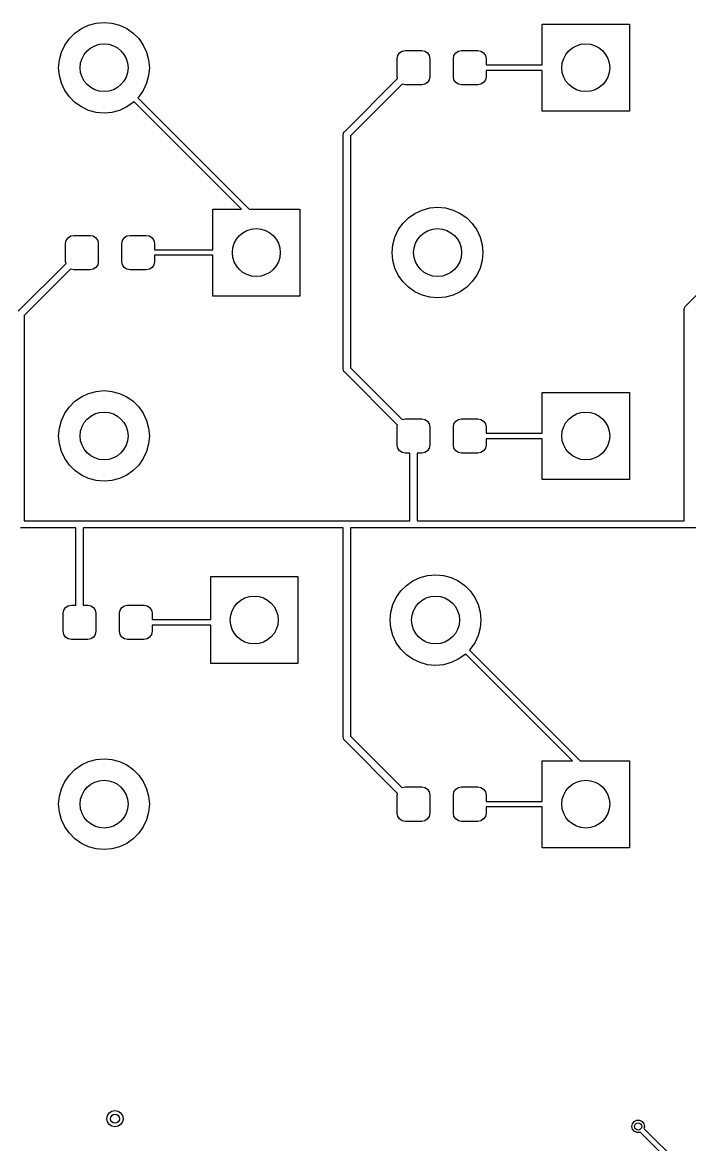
# Model space of a CAD drawing. Extents: x 0.05 to 3.89, y 0.04 to 4.21.
# Drawn here: x 1.939 to 2.663, y 2.807 to 4.026 of the extents above; entities that cross this region are included whole.
import ezdxf

# ---------------------------------------------------------------- set-up
doc = ezdxf.new("R2010")
doc.units = 0
doc.header["$MEASUREMENT"] = 0
doc.layers.add('BLACK', color=7, linetype='CONTINUOUS')

msp = doc.modelspace()

# ---------------------------------------------------------------- linework, layer by layer
at = {"layer": 'BLACK', "linetype": 'CONTINUOUS'}
for p, q in [((2.0107, 4.0226), (2.019, 4.0248)), ((2.019, 4.0248), (2.0276, 4.0256)), ((2.0276, 4.0256), (2.0361, 4.0248)), ((2.0361, 4.0248), (2.0444, 4.0226)), ((2.5035, 3.9794), (2.5035, 4.0236)), ((2.5035, 4.0236), (2.598, 4.0236)), ((2.598, 4.0236), (2.598, 3.9291)), ((1.9899, 4.008), (1.9959, 4.0141)), ((1.9959, 4.0141), (2.003, 4.019)), ((2.003, 4.019), (2.0107, 4.0226)), ((2.0444, 4.0226), (2.0522, 4.019)), ((2.0522, 4.019), (2.0592, 4.0141)), ((2.0592, 4.0141), (2.0653, 4.008)), ((1.9813, 3.9932), (1.9849, 4.001)), ((1.9849, 4.001), (1.9899, 4.008)), ((2.0653, 4.008), (2.0702, 4.001)), ((2.0702, 4.001), (2.0738, 3.9932)), ((1.9791, 3.9849), (1.9813, 3.9932)), ((2.0738, 3.9932), (2.076, 3.9849)), ((2.3459, 3.9862), (2.3466, 3.9896)), ((2.3459, 3.9665), (2.3459, 3.9862)), ((2.3466, 3.9896), (2.3485, 3.9925)), ((2.3485, 3.9925), (2.3514, 3.9944)), ((2.3514, 3.9944), (2.3548, 3.9951)), ((2.3548, 3.9951), (2.3725, 3.9951)), ((2.3725, 3.9951), (2.3759, 3.9944)), ((2.3759, 3.9944), (2.3787, 3.9925)), ((2.3787, 3.9925), (2.3807, 3.9896)), ((2.3807, 3.9896), (2.3813, 3.9862)), ((2.3813, 3.9862), (2.3813, 3.9665)), ((2.4069, 3.9862), (2.4076, 3.9896)), ((2.4069, 3.9665), (2.4069, 3.9862)), ((2.4076, 3.9896), (2.4095, 3.9925)), ((2.4095, 3.9925), (2.4124, 3.9944)), ((2.4124, 3.9944), (2.4158, 3.9951)), ((2.4158, 3.9951), (2.4335, 3.9951)), ((2.4335, 3.9951), (2.4369, 3.9944)), ((2.4369, 3.9944), (2.4398, 3.9925)), ((2.4398, 3.9925), (2.4417, 3.9896)), ((2.4417, 3.9896), (2.4424, 3.9862)), ((2.4424, 3.9862), (2.4424, 3.9794)), ((1.9783, 3.9764), (1.9791, 3.9849)), ((1.9791, 3.9678), (1.9783, 3.9764)), ((2.076, 3.9849), (2.0768, 3.9764)), ((2.0768, 3.9764), (2.076, 3.9678)), ((2.4424, 3.9794), (2.5035, 3.9794)), ((1.9813, 3.9595), (1.9791, 3.9678)), ((2.076, 3.9678), (2.0738, 3.9595)), ((2.2886, 3.9069), (2.3463, 3.9646)), ((2.3463, 3.9646), (2.3459, 3.9665)), ((2.3807, 3.9631), (2.3787, 3.9603)), ((2.3813, 3.9665), (2.3807, 3.9631)), ((2.4076, 3.9631), (2.4069, 3.9665)), ((2.4095, 3.9603), (2.4076, 3.9631)), ((2.4417, 3.9631), (2.4398, 3.9603)), ((2.4424, 3.9665), (2.4417, 3.9631)), ((2.5035, 3.9734), (2.4424, 3.9734)), ((2.4424, 3.9734), (2.4424, 3.9665)), ((2.5035, 3.9291), (2.5035, 3.9734)), ((1.9849, 3.9518), (1.9813, 3.9595)), ((1.9899, 3.9447), (1.9849, 3.9518)), ((2.0702, 3.9518), (2.0653, 3.9447)), ((2.0738, 3.9595), (2.0702, 3.9518)), ((2.3512, 3.9584), (2.2953, 3.9025)), ((2.3514, 3.9584), (2.3512, 3.9584)), ((2.3548, 3.9577), (2.3514, 3.9584)), ((2.3725, 3.9577), (2.3548, 3.9577)), ((2.3759, 3.9584), (2.3725, 3.9577)), ((2.3787, 3.9603), (2.3759, 3.9584)), ((2.4124, 3.9584), (2.4095, 3.9603)), ((2.4158, 3.9577), (2.4124, 3.9584)), ((2.4335, 3.9577), (2.4158, 3.9577)), ((2.4369, 3.9584), (2.4335, 3.9577)), ((2.4398, 3.9603), (2.4369, 3.9584)), ((1.9959, 3.9387), (1.9899, 3.9447)), ((2.003, 3.9338), (1.9959, 3.9387)), ((2.0592, 3.9387), (2.0522, 3.9338)), ((2.0601, 3.9396), (2.0592, 3.9387)), ((2.1769, 3.8228), (2.0601, 3.9396)), ((2.0653, 3.9447), (2.0643, 3.9438)), ((2.0643, 3.9438), (2.1853, 3.8228)), ((2.0107, 3.9301), (2.003, 3.9338)), ((2.019, 3.9279), (2.0107, 3.9301)), ((2.0276, 3.9272), (2.019, 3.9279)), ((2.0361, 3.9279), (2.0276, 3.9272)), ((2.0444, 3.9301), (2.0361, 3.9279)), ((2.0522, 3.9338), (2.0444, 3.9301)), ((2.598, 3.9291), (2.5035, 3.9291)), ((2.2874, 3.9041), (2.2875, 3.9049)), ((2.2874, 3.6487), (2.2874, 3.9041)), ((2.2875, 3.9049), (2.2881, 3.9063)), ((2.2881, 3.9063), (2.2886, 3.9069)), ((2.2953, 3.9025), (2.2953, 3.6503)), ((2.1457, 3.7786), (2.1457, 3.8228)), ((2.1457, 3.8228), (2.1769, 3.8228)), ((2.1853, 3.8228), (2.2402, 3.8228)), ((2.2402, 3.8228), (2.2402, 3.7283)), ((2.3581, 3.8133), (2.3652, 3.8182)), ((2.3652, 3.8182), (2.3729, 3.8218)), ((2.3729, 3.8218), (2.3812, 3.8241)), ((2.3812, 3.8241), (2.3898, 3.8248)), ((2.3898, 3.8248), (2.3983, 3.8241)), ((2.3983, 3.8241), (2.4066, 3.8218)), ((2.4066, 3.8218), (2.4144, 3.8182)), ((2.4144, 3.8182), (2.4214, 3.8133)), ((2.3471, 3.8002), (2.3521, 3.8072)), ((2.3521, 3.8072), (2.3581, 3.8133)), ((2.4214, 3.8133), (2.4275, 3.8072)), ((2.4275, 3.8072), (2.4324, 3.8002)), ((1.9866, 3.7888), (1.9885, 3.7917)), ((1.9885, 3.7917), (1.9914, 3.7936)), ((1.9914, 3.7936), (1.9948, 3.7943)), ((1.9948, 3.7943), (2.0125, 3.7943)), ((2.0125, 3.7943), (2.0159, 3.7936)), ((2.0159, 3.7936), (2.0187, 3.7917)), ((2.0187, 3.7917), (2.0207, 3.7888)), ((2.0476, 3.7888), (2.0495, 3.7917)), ((2.0495, 3.7917), (2.0524, 3.7936)), ((2.0524, 3.7936), (2.0558, 3.7943)), ((2.0558, 3.7943), (2.0735, 3.7943)), ((2.0735, 3.7943), (2.0769, 3.7936)), ((2.0769, 3.7936), (2.0798, 3.7917)), ((2.0798, 3.7917), (2.0817, 3.7888)), ((2.3413, 3.7841), (2.3435, 3.7924)), ((2.3435, 3.7924), (2.3471, 3.8002)), ((2.4324, 3.8002), (2.436, 3.7924)), ((2.436, 3.7924), (2.4382, 3.7841)), ((1.9859, 3.7854), (1.9866, 3.7888)), ((1.9859, 3.7657), (1.9859, 3.7854)), ((2.0207, 3.7888), (2.0213, 3.7854)), ((2.0213, 3.7854), (2.0213, 3.7657)), ((2.0469, 3.7854), (2.0476, 3.7888)), ((2.0469, 3.7657), (2.0469, 3.7854)), ((2.0817, 3.7888), (2.0824, 3.7854)), ((2.0824, 3.7854), (2.0824, 3.7786)), ((2.3406, 3.7756), (2.3413, 3.7841)), ((2.4382, 3.7841), (2.439, 3.7756)), ((2.0824, 3.7786), (2.1457, 3.7786)), ((2.1457, 3.7726), (2.0824, 3.7726)), ((2.0824, 3.7726), (2.0824, 3.7657)), ((2.1457, 3.7283), (2.1457, 3.7726)), ((2.3413, 3.767), (2.3406, 3.7756)), ((2.3435, 3.7588), (2.3413, 3.767)), ((2.4382, 3.767), (2.436, 3.7588)), ((2.439, 3.7756), (2.4382, 3.767)), ((1.9342, 3.7118), (1.9863, 3.7638)), ((1.9912, 3.7576), (1.9409, 3.7073)), ((1.9863, 3.7638), (1.9859, 3.7657)), ((1.9914, 3.7576), (1.9912, 3.7576)), ((1.9948, 3.7569), (1.9914, 3.7576)), ((2.0125, 3.7569), (1.9948, 3.7569)), ((2.0159, 3.7576), (2.0125, 3.7569)), ((2.0187, 3.7595), (2.0159, 3.7576)), ((2.0207, 3.7624), (2.0187, 3.7595)), ((2.0213, 3.7657), (2.0207, 3.7624)), ((2.0476, 3.7624), (2.0469, 3.7657)), ((2.0495, 3.7595), (2.0476, 3.7624)), ((2.0524, 3.7576), (2.0495, 3.7595)), ((2.0558, 3.7569), (2.0524, 3.7576)), ((2.0735, 3.7569), (2.0558, 3.7569)), ((2.0769, 3.7576), (2.0735, 3.7569)), ((2.0798, 3.7595), (2.0769, 3.7576)), ((2.0817, 3.7624), (2.0798, 3.7595)), ((2.0824, 3.7657), (2.0817, 3.7624)), ((2.3471, 3.751), (2.3435, 3.7588)), ((2.436, 3.7588), (2.4324, 3.751)), ((2.6586, 3.717), (2.7063, 3.7646)), ((2.3521, 3.744), (2.3471, 3.751)), ((2.3581, 3.7379), (2.3521, 3.744)), ((2.4275, 3.744), (2.4214, 3.7379)), ((2.4324, 3.751), (2.4275, 3.744)), ((2.3652, 3.733), (2.3581, 3.7379)), ((2.3729, 3.7293), (2.3652, 3.733)), ((2.4144, 3.733), (2.4066, 3.7293)), ((2.4214, 3.7379), (2.4144, 3.733)), ((2.2402, 3.7283), (2.1457, 3.7283)), ((2.3812, 3.7271), (2.3729, 3.7293)), ((2.3898, 3.7264), (2.3812, 3.7271)), ((2.3983, 3.7271), (2.3898, 3.7264)), ((2.4066, 3.7293), (2.3983, 3.7271)), ((1.9409, 3.7073), (1.9409, 3.4843)), ((2.6575, 3.7142), (2.6576, 3.7149)), ((2.6575, 3.4843), (2.6575, 3.7142)), ((2.6576, 3.7149), (2.6581, 3.7164)), ((2.6581, 3.7164), (2.6586, 3.717)), ((2.2875, 3.6479), (2.2874, 3.6487)), ((2.2881, 3.6465), (2.2875, 3.6479)), ((2.2886, 3.6459), (2.2881, 3.6465)), ((2.3463, 3.5881), (2.2886, 3.6459)), ((2.2953, 3.6503), (2.3512, 3.5943)), ((2.003, 3.619), (2.0107, 3.6226)), ((2.0107, 3.6226), (2.019, 3.6248)), ((2.019, 3.6248), (2.0276, 3.6256)), ((2.0276, 3.6256), (2.0361, 3.6248)), ((2.0361, 3.6248), (2.0444, 3.6226)), ((2.0444, 3.6226), (2.0522, 3.619)), ((2.5035, 3.5794), (2.5035, 3.6236)), ((2.5035, 3.6236), (2.598, 3.6236)), ((2.598, 3.6236), (2.598, 3.5291)), ((1.9899, 3.608), (1.9959, 3.6141)), ((1.9959, 3.6141), (2.003, 3.619)), ((2.0522, 3.619), (2.0592, 3.6141)), ((2.0592, 3.6141), (2.0653, 3.608)), ((1.9813, 3.5932), (1.9849, 3.601)), ((1.9849, 3.601), (1.9899, 3.608)), ((2.0653, 3.608), (2.0702, 3.601)), ((2.0702, 3.601), (2.0738, 3.5932)), ((1.9783, 3.5764), (1.9791, 3.5849)), ((1.9791, 3.5849), (1.9813, 3.5932)), ((2.0738, 3.5932), (2.076, 3.5849)), ((2.076, 3.5849), (2.0768, 3.5764)), ((2.3459, 3.5862), (2.3463, 3.5881)), ((2.3459, 3.5665), (2.3459, 3.5862)), ((2.3512, 3.5943), (2.3514, 3.5944)), ((2.3514, 3.5944), (2.3548, 3.5951)), ((2.3548, 3.5951), (2.3725, 3.5951)), ((2.3725, 3.5951), (2.3759, 3.5944)), ((2.3759, 3.5944), (2.3787, 3.5925)), ((2.3787, 3.5925), (2.3807, 3.5896)), ((2.3807, 3.5896), (2.3813, 3.5862)), ((2.3813, 3.5862), (2.3813, 3.5665)), ((2.4069, 3.5862), (2.4076, 3.5896)), ((2.4069, 3.5665), (2.4069, 3.5862)), ((2.4076, 3.5896), (2.4095, 3.5925)), ((2.4095, 3.5925), (2.4124, 3.5944)), ((2.4124, 3.5944), (2.4158, 3.5951)), ((2.4158, 3.5951), (2.4335, 3.5951)), ((2.4335, 3.5951), (2.4369, 3.5944)), ((2.4369, 3.5944), (2.4398, 3.5925)), ((2.4398, 3.5925), (2.4417, 3.5896)), ((2.4417, 3.5896), (2.4424, 3.5862)), ((2.4424, 3.5862), (2.4424, 3.5794)), ((1.9791, 3.5678), (1.9783, 3.5764)), ((2.0768, 3.5764), (2.076, 3.5678)), ((2.4424, 3.5794), (2.5035, 3.5794)), ((2.5035, 3.5734), (2.4424, 3.5734)), ((2.4424, 3.5734), (2.4424, 3.5665)), ((2.5035, 3.5291), (2.5035, 3.5734)), ((1.9813, 3.5595), (1.9791, 3.5678)), ((1.9849, 3.5518), (1.9813, 3.5595)), ((2.0738, 3.5595), (2.0702, 3.5518)), ((2.076, 3.5678), (2.0738, 3.5595)), ((2.3466, 3.5631), (2.3459, 3.5665)), ((2.3485, 3.5603), (2.3466, 3.5631)), ((2.3514, 3.5584), (2.3485, 3.5603)), ((2.3787, 3.5603), (2.3759, 3.5584)), ((2.3807, 3.5631), (2.3787, 3.5603)), ((2.3813, 3.5665), (2.3807, 3.5631)), ((2.4076, 3.5631), (2.4069, 3.5665)), ((2.4095, 3.5603), (2.4076, 3.5631)), ((2.4124, 3.5584), (2.4095, 3.5603)), ((2.4398, 3.5603), (2.4369, 3.5584)), ((2.4417, 3.5631), (2.4398, 3.5603)), ((2.4424, 3.5665), (2.4417, 3.5631)), ((1.9899, 3.5447), (1.9849, 3.5518)), ((2.0702, 3.5518), (2.0653, 3.5447)), ((2.3548, 3.5577), (2.3514, 3.5584)), ((2.3597, 3.5577), (2.3548, 3.5577)), ((2.3597, 3.4843), (2.3597, 3.5577)), ((2.3725, 3.5577), (2.3676, 3.5577)), ((2.3676, 3.5577), (2.3676, 3.4845)), ((2.3759, 3.5584), (2.3725, 3.5577)), ((2.4158, 3.5577), (2.4124, 3.5584)), ((2.4335, 3.5577), (2.4158, 3.5577)), ((2.4369, 3.5584), (2.4335, 3.5577)), ((1.9959, 3.5387), (1.9899, 3.5447)), ((2.003, 3.5338), (1.9959, 3.5387)), ((2.0592, 3.5387), (2.0522, 3.5338)), ((2.0653, 3.5447), (2.0592, 3.5387)), ((2.0107, 3.5301), (2.003, 3.5338)), ((2.019, 3.5279), (2.0107, 3.5301)), ((2.0276, 3.5272), (2.019, 3.5279)), ((2.0361, 3.5279), (2.0276, 3.5272)), ((2.0444, 3.5301), (2.0361, 3.5279)), ((2.0522, 3.5338), (2.0444, 3.5301)), ((2.598, 3.5291), (2.5035, 3.5291)), ((1.997, 3.4764), (1.937, 3.4764)), ((1.9409, 3.4843), (2, 3.4843)), ((1.997, 3.3927), (1.997, 3.4764)), ((2, 3.4843), (2.2913, 3.4843)), ((2.2874, 3.4764), (2.0049, 3.4764)), ((2.0049, 3.4764), (2.0049, 3.3927)), ((2.2874, 3.2487), (2.2874, 3.4764)), ((2.2913, 3.4843), (2.3597, 3.4843)), ((2.3661, 3.4764), (2.2953, 3.4764)), ((2.2953, 3.4764), (2.2953, 3.2503)), ((2.6614, 3.4764), (2.3661, 3.4764)), ((2.3676, 3.4845), (2.3678, 3.4843)), ((2.3678, 3.4843), (2.6575, 3.4843)), ((2.7198, 3.4764), (2.6614, 3.4764)), ((2.379, 3.4248), (2.3876, 3.4256)), ((2.3876, 3.4256), (2.3961, 3.4248)), ((2.1435, 3.377), (2.1435, 3.4236)), ((2.1435, 3.4236), (2.238, 3.4236)), ((2.238, 3.4236), (2.238, 3.3291)), ((2.3499, 3.408), (2.3559, 3.4141)), ((2.3559, 3.4141), (2.363, 3.419)), ((2.363, 3.419), (2.3707, 3.4226)), ((2.3707, 3.4226), (2.379, 3.4248)), ((2.3961, 3.4248), (2.4044, 3.4226)), ((2.4044, 3.4226), (2.4122, 3.419)), ((2.4122, 3.419), (2.4192, 3.4141)), ((2.4192, 3.4141), (2.4253, 3.408)), ((2.3413, 3.3932), (2.3449, 3.401)), ((2.3449, 3.401), (2.3499, 3.408)), ((2.4253, 3.408), (2.4302, 3.401)), ((2.4302, 3.401), (2.4338, 3.3932)), ((1.9839, 3.3872), (1.9859, 3.3901)), ((1.9859, 3.3901), (1.9887, 3.392)), ((1.9887, 3.392), (1.9921, 3.3927)), ((1.9921, 3.3927), (1.997, 3.3927)), ((2.0049, 3.3927), (2.0098, 3.3927)), ((2.0098, 3.3927), (2.0132, 3.392)), ((2.0132, 3.392), (2.0161, 3.3901)), ((2.0161, 3.3901), (2.018, 3.3872)), ((2.045, 3.3872), (2.0469, 3.3901)), ((2.0469, 3.3901), (2.0498, 3.392)), ((2.0498, 3.392), (2.0531, 3.3927)), ((2.0531, 3.3927), (2.0709, 3.3927)), ((2.0709, 3.3927), (2.0743, 3.392)), ((2.0743, 3.392), (2.0771, 3.3901)), ((2.0771, 3.3901), (2.0791, 3.3872)), ((2.3391, 3.3849), (2.3413, 3.3932)), ((2.4338, 3.3932), (2.436, 3.3849)), ((1.9833, 3.3839), (1.9839, 3.3872)), ((1.9833, 3.3642), (1.9833, 3.3839)), ((2.018, 3.3872), (2.0187, 3.3839)), ((2.0187, 3.3839), (2.0187, 3.3642)), ((2.0443, 3.3839), (2.045, 3.3872)), ((2.0443, 3.3642), (2.0443, 3.3839)), ((2.0791, 3.3872), (2.0797, 3.3839)), ((2.0797, 3.3839), (2.0797, 3.377)), ((2.0797, 3.377), (2.1435, 3.377)), ((2.3383, 3.3764), (2.3391, 3.3849)), ((2.436, 3.3849), (2.4368, 3.3764)), ((2.1435, 3.371), (2.0797, 3.371)), ((2.0797, 3.371), (2.0797, 3.3642)), ((2.1435, 3.3291), (2.1435, 3.371)), ((2.3391, 3.3678), (2.3383, 3.3764)), ((2.3413, 3.3595), (2.3391, 3.3678)), ((2.436, 3.3678), (2.4338, 3.3595)), ((2.4368, 3.3764), (2.436, 3.3678)), ((1.9839, 3.3608), (1.9833, 3.3642)), ((1.9859, 3.3579), (1.9839, 3.3608)), ((1.9887, 3.356), (1.9859, 3.3579)), ((1.9921, 3.3553), (1.9887, 3.356)), ((2.0098, 3.3553), (1.9921, 3.3553)), ((2.0132, 3.356), (2.0098, 3.3553)), ((2.0161, 3.3579), (2.0132, 3.356)), ((2.018, 3.3608), (2.0161, 3.3579)), ((2.0187, 3.3642), (2.018, 3.3608)), ((2.045, 3.3608), (2.0443, 3.3642)), ((2.0469, 3.3579), (2.045, 3.3608)), ((2.0498, 3.356), (2.0469, 3.3579)), ((2.0531, 3.3553), (2.0498, 3.356)), ((2.0709, 3.3553), (2.0531, 3.3553)), ((2.0743, 3.356), (2.0709, 3.3553)), ((2.0771, 3.3579), (2.0743, 3.356)), ((2.0791, 3.3608), (2.0771, 3.3579)), ((2.0797, 3.3642), (2.0791, 3.3608)), ((2.3449, 3.3518), (2.3413, 3.3595)), ((2.4338, 3.3595), (2.4302, 3.3518)), ((2.3499, 3.3447), (2.3449, 3.3518)), ((2.3559, 3.3387), (2.3499, 3.3447)), ((2.4253, 3.3447), (2.4243, 3.3438)), ((2.4243, 3.3438), (2.5446, 3.2236)), ((2.4302, 3.3518), (2.4253, 3.3447)), ((2.238, 3.3291), (2.1435, 3.3291)), ((2.363, 3.3338), (2.3559, 3.3387)), ((2.3707, 3.3301), (2.363, 3.3338)), ((2.379, 3.3279), (2.3707, 3.3301)), ((2.3876, 3.3272), (2.379, 3.3279)), ((2.3961, 3.3279), (2.3876, 3.3272)), ((2.4044, 3.3301), (2.3961, 3.3279)), ((2.4122, 3.3338), (2.4044, 3.3301)), ((2.4192, 3.3387), (2.4122, 3.3338)), ((2.4201, 3.3396), (2.4192, 3.3387)), ((2.5361, 3.2236), (2.4201, 3.3396)), ((2.2875, 3.2479), (2.2874, 3.2487)), ((2.2881, 3.2465), (2.2875, 3.2479)), ((2.2886, 3.2459), (2.2881, 3.2465)), ((2.3463, 3.1881), (2.2886, 3.2459)), ((2.2953, 3.2503), (2.3512, 3.1943)), ((1.9959, 3.2141), (2.003, 3.219)), ((2.003, 3.219), (2.0107, 3.2226)), ((2.0107, 3.2226), (2.019, 3.2248)), ((2.019, 3.2248), (2.0276, 3.2256)), ((2.0276, 3.2256), (2.0361, 3.2248)), ((2.0361, 3.2248), (2.0444, 3.2226)), ((2.0444, 3.2226), (2.0522, 3.219)), ((2.0522, 3.219), (2.0592, 3.2141)), ((2.5035, 3.1794), (2.5035, 3.2236)), ((2.5035, 3.2236), (2.5361, 3.2236)), ((2.5446, 3.2236), (2.598, 3.2236)), ((2.598, 3.2236), (2.598, 3.1291)), ((1.9849, 3.201), (1.9899, 3.208)), ((1.9899, 3.208), (1.9959, 3.2141)), ((2.0592, 3.2141), (2.0653, 3.208)), ((2.0653, 3.208), (2.0702, 3.201)), ((1.9813, 3.1932), (1.9849, 3.201)), ((2.0702, 3.201), (2.0738, 3.1932)), ((2.3512, 3.1943), (2.3514, 3.1944)), ((2.3514, 3.1944), (2.3548, 3.1951)), ((2.3548, 3.1951), (2.3725, 3.1951)), ((2.3725, 3.1951), (2.3759, 3.1944)), ((2.3759, 3.1944), (2.3787, 3.1925)), ((2.4095, 3.1925), (2.4124, 3.1944)), ((2.4124, 3.1944), (2.4158, 3.1951)), ((2.4158, 3.1951), (2.4335, 3.1951)), ((2.4335, 3.1951), (2.4369, 3.1944)), ((2.4369, 3.1944), (2.4398, 3.1925)), ((1.9783, 3.1764), (1.9791, 3.1849)), ((1.9791, 3.1849), (1.9813, 3.1932)), ((2.0738, 3.1932), (2.076, 3.1849)), ((2.076, 3.1849), (2.0768, 3.1764)), ((2.3459, 3.1862), (2.3463, 3.1881)), ((2.3459, 3.1665), (2.3459, 3.1862)), ((2.3787, 3.1925), (2.3807, 3.1896)), ((2.3807, 3.1896), (2.3813, 3.1862)), ((2.3813, 3.1862), (2.3813, 3.1665)), ((2.4069, 3.1862), (2.4076, 3.1896)), ((2.4069, 3.1665), (2.4069, 3.1862)), ((2.4076, 3.1896), (2.4095, 3.1925)), ((2.4398, 3.1925), (2.4417, 3.1896)), ((2.4417, 3.1896), (2.4424, 3.1862)), ((2.4424, 3.1862), (2.4424, 3.1794)), ((1.9791, 3.1678), (1.9783, 3.1764)), ((2.0768, 3.1764), (2.076, 3.1678)), ((2.4424, 3.1794), (2.5035, 3.1794)), ((2.5035, 3.1734), (2.4424, 3.1734)), ((2.4424, 3.1734), (2.4424, 3.1665)), ((2.5035, 3.1291), (2.5035, 3.1734)), ((1.9813, 3.1595), (1.9791, 3.1678)), ((1.9849, 3.1518), (1.9813, 3.1595)), ((2.0738, 3.1595), (2.0702, 3.1518)), ((2.076, 3.1678), (2.0738, 3.1595)), ((2.3466, 3.1631), (2.3459, 3.1665)), ((2.3485, 3.1603), (2.3466, 3.1631)), ((2.3514, 3.1584), (2.3485, 3.1603)), ((2.3548, 3.1577), (2.3514, 3.1584)), ((2.3725, 3.1577), (2.3548, 3.1577)), ((2.3759, 3.1584), (2.3725, 3.1577)), ((2.3787, 3.1603), (2.3759, 3.1584)), ((2.3807, 3.1631), (2.3787, 3.1603)), ((2.3813, 3.1665), (2.3807, 3.1631)), ((2.4076, 3.1631), (2.4069, 3.1665)), ((2.4095, 3.1603), (2.4076, 3.1631)), ((2.4124, 3.1584), (2.4095, 3.1603)), ((2.4158, 3.1577), (2.4124, 3.1584)), ((2.4335, 3.1577), (2.4158, 3.1577)), ((2.4369, 3.1584), (2.4335, 3.1577)), ((2.4398, 3.1603), (2.4369, 3.1584)), ((2.4417, 3.1631), (2.4398, 3.1603)), ((2.4424, 3.1665), (2.4417, 3.1631)), ((1.9899, 3.1447), (1.9849, 3.1518)), ((2.0702, 3.1518), (2.0653, 3.1447)), ((1.9959, 3.1387), (1.9899, 3.1447)), ((2.003, 3.1338), (1.9959, 3.1387)), ((2.0107, 3.1301), (2.003, 3.1338)), ((2.0522, 3.1338), (2.0444, 3.1301)), ((2.0592, 3.1387), (2.0522, 3.1338)), ((2.0653, 3.1447), (2.0592, 3.1387)), ((2.019, 3.1279), (2.0107, 3.1301)), ((2.0276, 3.1272), (2.019, 3.1279)), ((2.0361, 3.1279), (2.0276, 3.1272)), ((2.0444, 3.1301), (2.0361, 3.1279)), ((2.598, 3.1291), (2.5035, 3.1291)), ((2.0312, 2.838), (2.0331, 2.8409)), ((2.0331, 2.8409), (2.036, 2.8428)), ((2.036, 2.8428), (2.0394, 2.8435)), ((2.0394, 2.8435), (2.0428, 2.8428)), ((2.0428, 2.8428), (2.0456, 2.8409)), ((2.0456, 2.8409), (2.0476, 2.838)), ((2.0305, 2.8346), (2.0312, 2.838)), ((2.0312, 2.8313), (2.0305, 2.8346)), ((2.0331, 2.8284), (2.0312, 2.8313)), ((2.036, 2.8265), (2.0331, 2.8284)), ((2.0456, 2.8284), (2.0428, 2.8265)), ((2.0476, 2.8313), (2.0456, 2.8284)), ((2.0476, 2.838), (2.0482, 2.8346)), ((2.0482, 2.8346), (2.0476, 2.8313)), ((2.6007, 2.8263), (2.6013, 2.8293)), ((2.6013, 2.8293), (2.6032, 2.8317)), ((2.6032, 2.8317), (2.606, 2.8331)), ((2.606, 2.8331), (2.6091, 2.8331)), ((2.6091, 2.8331), (2.6118, 2.8317)), ((2.6118, 2.8317), (2.6137, 2.8293)), ((2.6137, 2.8293), (2.6144, 2.8263)), ((2.0394, 2.8258), (2.036, 2.8265)), ((2.0428, 2.8265), (2.0394, 2.8258)), ((2.6013, 2.8234), (2.6007, 2.8263)), ((2.6032, 2.821), (2.6013, 2.8234)), ((2.606, 2.8196), (2.6032, 2.821)), ((2.6091, 2.8196), (2.606, 2.8196)), ((2.6097, 2.8199), (2.6091, 2.8196)), ((2.6477, 2.782), (2.6097, 2.8199)), ((2.6144, 2.8263), (2.6139, 2.8242)), ((2.6139, 2.8242), (2.6528, 2.7853))]:
    msp.add_line(p, q, dxfattribs=at)
at = {"layer": 'BLACK'}
for centre, radius in [((2.0276, 3.9764), 0.026), ((2.5507, 3.9764), 0.026), ((2.1929, 3.7756), 0.026), ((2.3898, 3.7756), 0.026), ((2.0276, 3.5764), 0.026), ((2.5507, 3.5764), 0.026), ((2.1907, 3.3764), 0.026), ((2.3876, 3.3764), 0.026), ((2.0276, 3.1764), 0.026), ((2.5507, 3.1764), 0.026), ((2.0394, 2.8346), 0.00492), ((2.6075, 2.8263), 0.00394)]:
    msp.add_circle(centre, radius, dxfattribs=at)

doc.saveas('drawing.dxf')
